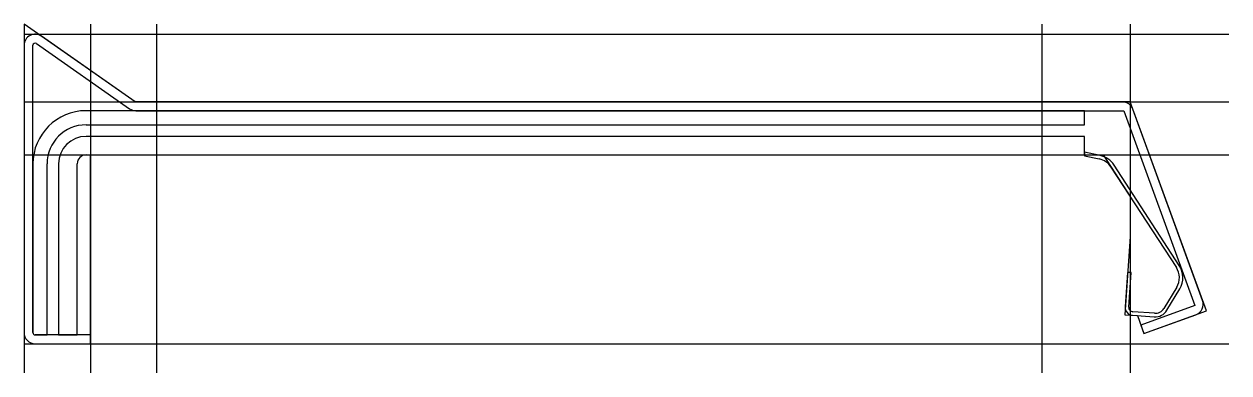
# Model space of a CAD drawing. Extents: x -30 to 243, y -49 to 30.
import ezdxf

# ---------------------------------------------------------------- set-up
doc = ezdxf.new("R2010")
doc.units = 0
doc.layers.get('0').update_dxf_attribs({"linetype": 'CONTINUOUS'})

msp = doc.modelspace()

# ---------------------------------------------------------------- linework, layer by layer
at = {"linetype": 'CONTINUOUS'}
for p, q in [((-29.59, 29.6), (-29.59, -49.31)), ((-29.59, 29.6), (-29.59, -42.7)), ((-4.45, 12), (-29.59, 29.6)), ((-29.59, 27.3), (242.73, 27.3)), ((-14.59, 29.6), (-14.59, -49.31)), ((0.41, -49.31), (0.41, 29.6)), ((200.41, 29.6), (200.41, -49.31)), ((220.41, 29.6), (220.41, -49.31)), ((-29.59, 24.8), (-29.59, -40.2)), ((-27.59, -40.2), (-27.59, 24.8)), ((-26.8, 25.21), (-5.73, 10.45)), ((-4.45, 12), (-25.65, 26.85)), ((-29.59, 12), (242.73, 12)), ((220.41, 12), (-4.45, 12)), ((218.71, 12), (-4.45, 12)), ((237.63, -35.29), (220.41, 12)), ((210.11, 10), (-15.59, 10)), ((-4.31, 10), (219.01, 10)), ((210.11, 6.8), (210.11, 10)), ((219.01, 10), (235.06, -34.09)), ((236.77, -32.93), (221.01, 10.35)), ((-15.59, 6.8), (210.11, 6.8)), ((210.11, 4.2), (-15.59, 4.2)), ((210.11, 0), (210.11, 4.2)), ((-29.59, 0), (242.73, 0)), ((-15.59, 0), (210.11, 0)), ((-14.59, -42.7), (-14.59, 0)), ((-14.59, 0), (214.31, 0)), ((210.11, 0.62), (210.11, -0.2)), ((213.6, -0.12), (210.11, 0.62)), ((214.31, 0), (220.41, -9.39)), ((-27.59, -2), (-27.59, -40.2)), ((-24.39, -40.7), (-24.39, -2)), ((-21.79, -2), (-21.79, -40.7)), ((-17.59, -40.7), (-17.59, -2)), ((210.11, -0.2), (213.44, -0.91)), ((231.52, -25.02), (216.76, -2.29)), ((216.08, -2.73), (230.85, -25.46)), ((220.41, -9.39), (220.41, -18.42)), ((220.41, -18.42), (219.17, -36.15)), ((219.84, -26.57), (219.29, -34.36)), ((220.64, -26.63), (219.84, -26.57)), ((220.09, -34.41), (220.64, -26.63)), ((230.93, -29.91), (228.04, -34.71)), ((228.73, -35.12), (231.61, -30.32)), ((235.06, -34.09), (222.84, -38.54)), ((223.53, -40.41), (237.63, -35.29)), ((219.17, -36.15), (222.05, -36.35)), ((220.97, -36.28), (225.86, -36.62)), ((225.91, -35.82), (221.02, -35.48)), ((222.05, -36.35), (223.53, -40.41)), ((223.53, -40.41), (235.28, -36.14)), ((-14.59, -40.7), (-27.09, -40.7)), ((-27.09, -40.7), (-24.39, -40.7)), ((-21.79, -40.7), (-17.59, -40.7)), ((-14.59, -42.7), (-14.59, -40.7)), ((222.84, -38.54), (223.53, -40.41)), ((-29.59, -42.7), (242.73, -42.7)), ((-29.59, -42.7), (-14.59, -42.7)), ((-27.09, -42.7), (-14.59, -42.7))]:
    msp.add_line(p, q, dxfattribs=at)
for centre, radius, start, end in [((-27.09, 24.81), 2.5, 54.8301, 180.1463), ((-27.09, 24.8), 0.5, 54.5484, 180.309), ((218.66, 9.5), 2.5, 19.8641, 88.8253), ((-15.59, -2), 12, 90, 180), ((-4.3, 12.5), 2.5, 235.0838, 269.7492), ((-15.59, -2), 8.8, 90, 180), ((-15.59, -2), 6.2, 90, 180), ((-15.59, -2), 2, 90, 180), ((212.56, -5.02), 4.2, 32.9768, 77.8589), ((212.57, -5.01), 5, 32.9819, 78.0626), ((227.33, -27.75), 4.2, 329.0348, 33.0251), ((227.33, -27.74), 5, 328.9622, 32.9835), ((221.09, -34.48), 1.8, 176.0586, 266.3132), ((221.09, -34.48), 1, 175.8555, 266.1362), ((226.07, -33.53), 3.1, 266.1061, 329.0813), ((226.07, -33.53), 2.3, 266.0489, 329.0016), ((234.42, -33.79), 2.5, 290.045, 20.1559), ((-27.09, -40.2), 2.5, 180, 270), ((-27.09, -40.2), 0.5, 180, 270), ((-27.09, -40.2), 0.5, 180, 270)]:
    msp.add_arc(centre, radius, start, end, dxfattribs=at)

doc.saveas('drawing.dxf')
